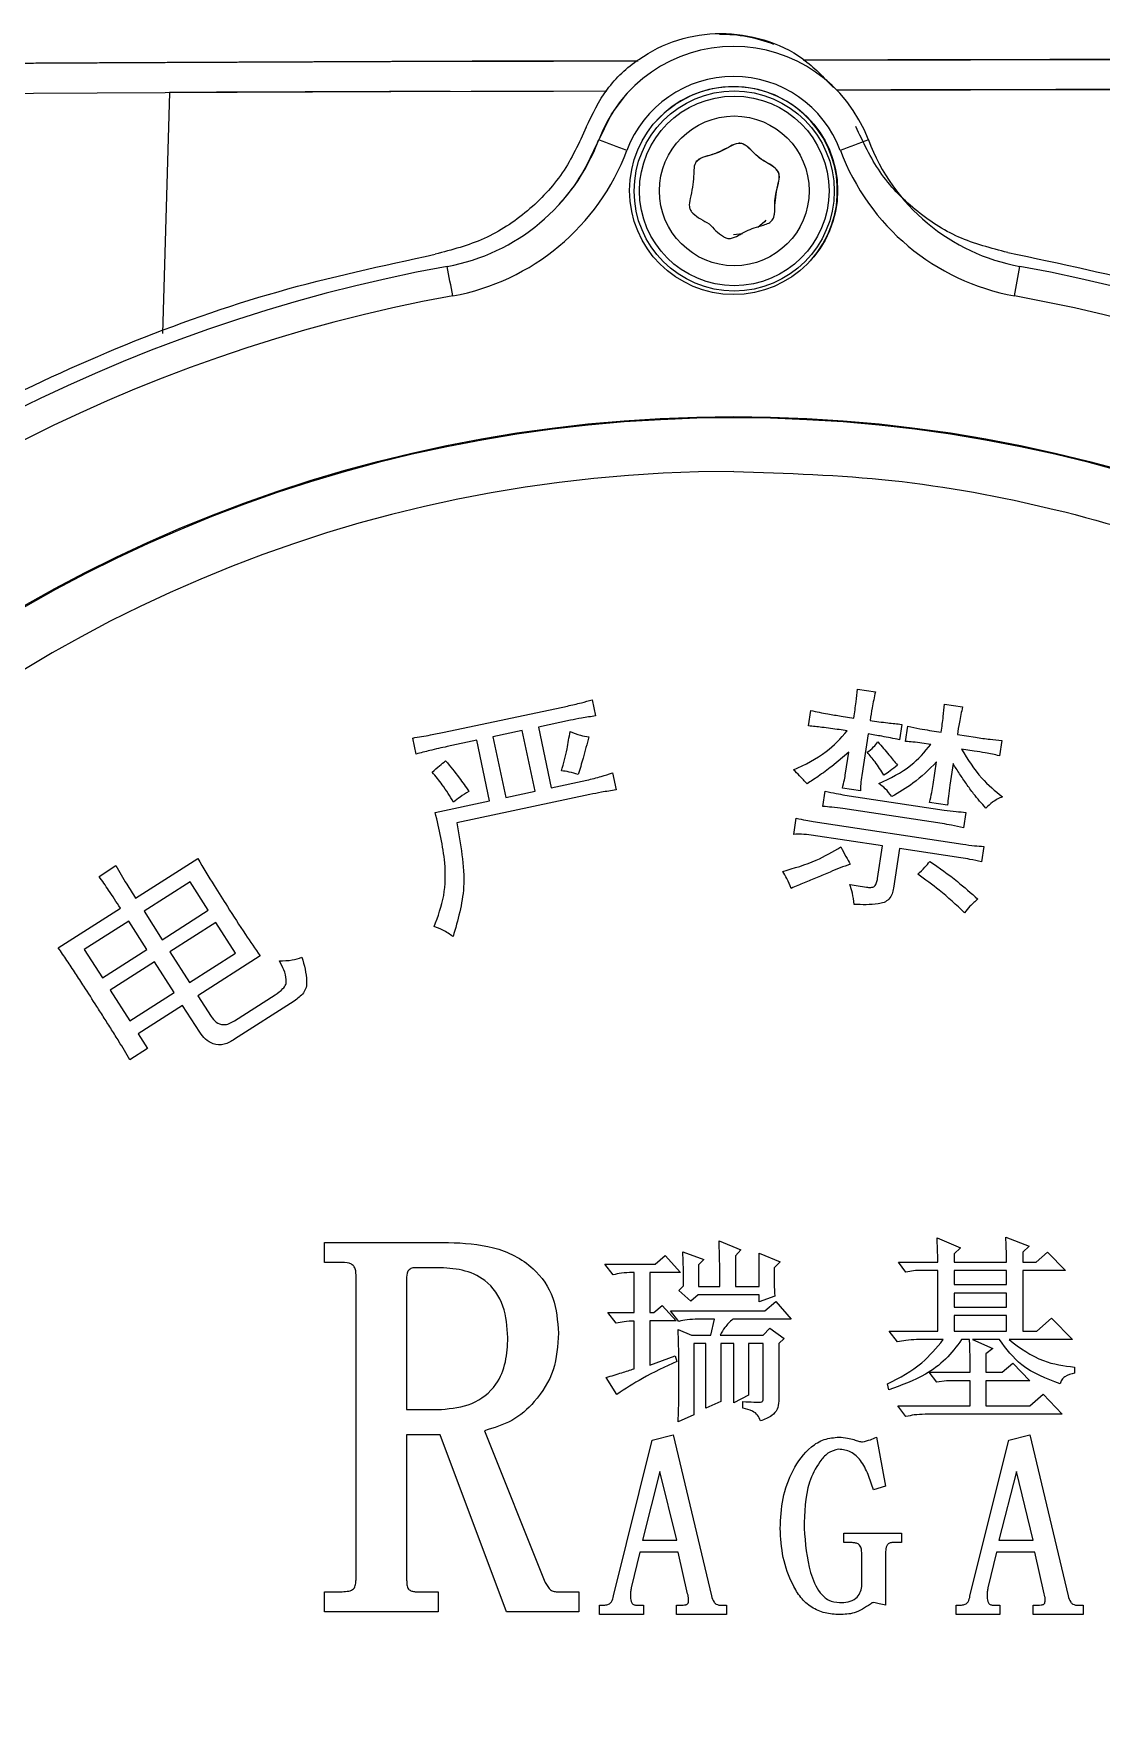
# Model space of a CAD drawing. Header units: millimetres. Extents: x 2451 to 4400, y 944 to 2322.
# Drawn here: x 3796.1 to 3849.5, y 2041.4 to 2125 of the extents above; entities that cross this region are included whole.
import ezdxf

# ---------------------------------------------------------------- set-up
doc = ezdxf.new("R2010")
doc.units = ezdxf.units.MM

msp = doc.modelspace()

# ---------------------------------------------------------------- linework, layer by layer
at = {"color": 7, "linetype": 'Continuous', "lineweight": 25}
for p, q in [((3802.933, 2122.064), (3802.592, 2110.022)), ((3825.807, 2122.008), (3825.784, 2121.983)), ((3824.329, 2119.557), (3824.338, 2119.566)), ((3824.38, 2119.68), (3824.394, 2119.696)), ((3831.578, 2115.005), (3831.129, 2114.958)), ((3837.324, 2092.254), (3838.225, 2092.118)), ((3816.67, 2090.095), (3822.83, 2091.406)), ((3824.071, 2091.714), (3824.241, 2090.911)), ((3834.878, 2090.412), (3834.994, 2091.178)), ((3841.681, 2091.503), (3842.582, 2091.367)), ((3822.983, 2090.692), (3821.376, 2090.35)), ((3821.376, 2090.35), (3822.021, 2087.315)), ((3836.519, 2090.9), (3837.15, 2090.806)), ((3839.543, 2090.489), (3839.427, 2089.723)), ((3839.737, 2089.63), (3839.853, 2090.397)), ((3815.269, 2089.004), (3815.099, 2089.807)), ((3818.296, 2089.695), (3816.824, 2089.381)), ((3818.941, 2086.66), (3818.296, 2089.695)), ((3820.573, 2090.178), (3819.099, 2089.865)), ((3819.099, 2089.865), (3819.744, 2086.83)), ((3821.218, 2087.143), (3820.573, 2090.178)), ((3836.822, 2090.164), (3836.416, 2090.225)), ((3837.857, 2090.008), (3837.544, 2087.934)), ((3841.005, 2089.485), (3840.554, 2089.553)), ((3840.928, 2090.188), (3841.512, 2090.098)), ((3842.324, 2089.976), (3843.225, 2089.841)), ((3844.539, 2089.688), (3844.423, 2088.921)), ((3836.891, 2089.095), (3836.047, 2088.391)), ((3836.734, 2088.057), (3836.891, 2089.095)), ((3841.116, 2087.486), (3841.288, 2088.613)), ((3843.168, 2089.157), (3842.536, 2089.253)), ((3825.08, 2088.058), (3825.26, 2087.209)), ((3842.107, 2088.534), (3841.942, 2087.453)), ((3823.958, 2086.98), (3817.307, 2085.567)), ((3819.744, 2086.83), (3821.218, 2087.143)), ((3822.021, 2087.315), (3823.806, 2087.694)), ((3835.604, 2086.385), (3835.72, 2087.151)), ((3837.475, 2087.163), (3836.574, 2087.299)), ((3836.705, 2086.956), (3841.66, 2086.206)), ((3816.219, 2086.082), (3818.941, 2086.66)), ((3841.558, 2085.531), (3836.603, 2086.28)), ((3841.837, 2086.456), (3840.936, 2086.592)), ((3842.748, 2086.088), (3842.632, 2085.322)), ((3834.151, 2084.992), (3834.273, 2085.804)), ((3835.122, 2085.629), (3842.602, 2084.497)), ((3838.58, 2084.414), (3835.02, 2084.953)), ((3838.334, 2082.792), (3838.58, 2084.414)), ((3801.245, 2081.797), (3804.349, 2083.781)), ((3839.436, 2084.286), (3839.136, 2082.304)), ((3842.499, 2083.821), (3839.436, 2084.286)), ((3843.644, 2084.386), (3843.528, 2083.619)), ((3799.414, 2082.891), (3800.256, 2083.429)), ((3803.962, 2082.615), (3801.663, 2081.145)), ((3804.868, 2081.197), (3803.962, 2082.615)), ((3797.376, 2079.323), (3800.479, 2081.307)), ((3801.663, 2081.145), (3802.569, 2079.727)), ((3802.569, 2079.727), (3804.868, 2081.197)), ((3800.896, 2080.655), (3798.675, 2079.233)), ((3801.802, 2079.237), (3800.896, 2080.655)), ((3805.26, 2080.584), (3802.961, 2079.114)), ((3806.24, 2079.051), (3805.26, 2080.584)), ((3798.675, 2079.233), (3799.581, 2077.815)), ((3799.581, 2077.815), (3801.802, 2079.237)), ((3802.195, 2078.624), (3799.973, 2077.202)), ((3803.175, 2077.091), (3802.195, 2078.624)), ((3802.961, 2079.114), (3803.941, 2077.581)), ((3803.941, 2077.581), (3806.24, 2079.051)), ((3807.463, 2078.913), (3804.359, 2076.929)), ((3799.973, 2077.202), (3800.954, 2075.67)), ((3800.954, 2075.67), (3803.175, 2077.091)), ((3804.359, 2076.929), (3805.019, 2075.895)), ((3806.19, 2075.673), (3808.219, 2076.97)), ((3803.593, 2076.439), (3801.371, 2075.018)), ((3804.45, 2075.099), (3803.593, 2076.439)), ((3809.173, 2076.662), (3806.183, 2074.75)), ((3801.371, 2075.018), (3801.836, 2074.29)), ((3801.836, 2074.29), (3800.955, 2073.728)), ((3810.688, 2064.601), (3816.883, 2064.601)), ((3810.688, 2063.589), (3810.688, 2064.601)), ((3830.409, 2064.681), (3831.5, 2064.225)), ((3841.308, 2064.828), (3842.476, 2064.331)), ((3844.744, 2064.867), (3845.91, 2064.411)), ((3845.91, 2064.411), (3845.602, 2064.111)), ((3811.57, 2063.589), (3810.688, 2063.589)), ((3824.698, 2063.514), (3827.222, 2063.514)), ((3825.114, 2062.981), (3824.698, 2063.514)), ((3827.222, 2063.514), (3827.721, 2063.939)), ((3827.721, 2063.939), (3828.49, 2063.096)), ((3828.596, 2064.132), (3829.648, 2063.751)), ((3829.648, 2063.751), (3829.377, 2063.483)), ((3831.5, 2064.225), (3831.229, 2063.928)), ((3831.229, 2063.928), (3831.229, 2062.396)), ((3832.416, 2062.396), (3832.416, 2064.054)), ((3832.416, 2064.054), (3833.468, 2063.633)), ((3833.468, 2063.633), (3833.159, 2063.329)), ((3839.75, 2063.112), (3839.379, 2063.607)), ((3839.379, 2063.607), (3841.348, 2063.607)), ((3842.476, 2064.331), (3842.168, 2064.035)), ((3842.168, 2064.035), (3842.168, 2063.607)), ((3842.168, 2063.607), (3844.782, 2063.607)), ((3845.602, 2064.111), (3845.602, 2063.607)), ((3845.602, 2063.607), (3846.264, 2063.607)), ((3846.264, 2063.607), (3846.837, 2064.11)), ((3846.837, 2064.11), (3847.725, 2063.189)), ((3812.262, 2047.745), (3812.262, 2062.988)), ((3814.792, 2062.759), (3814.792, 2056.252)), ((3816.325, 2063.336), (3815.203, 2063.336)), ((3826.164, 2063.096), (3826.065, 2063.096)), ((3826.164, 2061.091), (3826.164, 2063.096)), ((3828.49, 2063.096), (3826.946, 2063.096)), ((3826.946, 2063.096), (3826.946, 2061.091)), ((3829.377, 2063.483), (3829.377, 2062.396)), ((3840.229, 2063.189), (3839.75, 2063.112)), ((3841.348, 2063.189), (3840.229, 2063.189)), ((3841.348, 2060.159), (3841.348, 2063.189)), ((3842.168, 2063.189), (3842.168, 2062.489)), ((3844.782, 2063.189), (3842.168, 2063.189)), ((3844.782, 2062.489), (3844.782, 2063.189)), ((3847.725, 2063.189), (3845.602, 2063.189)), ((3845.602, 2063.189), (3845.602, 2060.159)), ((3828.403, 2062.19), (3828.634, 2062.423)), ((3828.995, 2061.669), (3828.403, 2062.19)), ((3829.373, 2061.978), (3828.995, 2061.669)), ((3832.416, 2061.978), (3829.373, 2061.978)), ((3829.377, 2062.396), (3830.449, 2062.396)), ((3831.229, 2062.396), (3832.416, 2062.396)), ((3832.416, 2061.63), (3832.416, 2061.978)), ((3833.198, 2061.919), (3832.416, 2061.63)), ((3842.168, 2062.489), (3844.782, 2062.489)), ((3842.168, 2062.071), (3842.168, 2061.37)), ((3844.782, 2062.071), (3842.168, 2062.071)), ((3844.782, 2061.37), (3844.782, 2062.071)), ((3825.269, 2060.558), (3824.852, 2061.091)), ((3824.852, 2061.091), (3826.164, 2061.091)), ((3826.946, 2061.091), (3827.144, 2061.091)), ((3827.144, 2061.091), (3827.567, 2061.439)), ((3827.567, 2061.439), (3828.258, 2060.673)), ((3828.394, 2060.651), (3827.979, 2061.184)), ((3827.979, 2061.184), (3832.702, 2061.184)), ((3832.702, 2061.184), (3833.244, 2061.647)), ((3833.244, 2061.647), (3834.008, 2060.766)), ((3842.168, 2061.37), (3844.782, 2061.37)), ((3826.164, 2058.286), (3826.164, 2060.672)), ((3828.258, 2060.673), (3826.946, 2060.673)), ((3826.946, 2060.673), (3826.946, 2058.466)), ((3828.403, 2059.053), (3828.365, 2060.242)), ((3828.365, 2060.242), (3829.025, 2059.972)), ((3830.178, 2060.766), (3829.345, 2060.766)), ((3830.002, 2059.972), (3830.178, 2060.766)), ((3834.008, 2060.766), (3831.093, 2060.766)), ((3832.619, 2059.972), (3832.941, 2060.319)), ((3832.941, 2060.319), (3833.661, 2059.802)), ((3842.168, 2060.952), (3842.168, 2060.159)), ((3844.782, 2060.952), (3842.168, 2060.952)), ((3844.782, 2060.159), (3844.782, 2060.952)), ((3846.302, 2060.159), (3847.03, 2060.814)), ((3847.03, 2060.814), (3848.072, 2059.741)), ((3829.025, 2059.972), (3830.002, 2059.972)), ((3829.754, 2059.554), (3829.145, 2059.554)), ((3829.145, 2059.554), (3829.145, 2055.978)), ((3829.754, 2056.312), (3829.754, 2059.554)), ((3830.458, 2059.972), (3832.619, 2059.972)), ((3831.143, 2059.554), (3830.497, 2059.554)), ((3830.497, 2059.554), (3830.497, 2056.647)), ((3831.143, 2056.582), (3831.143, 2059.554)), ((3832.61, 2059.554), (3831.886, 2059.554)), ((3831.886, 2059.554), (3831.886, 2056.962)), ((3832.61, 2056.749), (3832.61, 2059.554)), ((3833.661, 2059.802), (3833.391, 2059.553)), ((3833.391, 2059.553), (3833.391, 2056.662)), ((3839.332, 2059.624), (3838.916, 2060.159)), ((3838.916, 2060.159), (3841.348, 2060.159)), ((3841.617, 2059.741), (3840.283, 2059.741)), ((3842.168, 2060.159), (3844.782, 2060.159)), ((3842.932, 2059.741), (3842.535, 2059.741)), ((3844.431, 2059.741), (3843.079, 2059.741)), ((3843.079, 2059.741), (3844.097, 2059.297)), ((3848.072, 2059.741), (3844.907, 2059.741)), ((3845.602, 2060.159), (3846.302, 2060.159)), ((3826.946, 2058.466), (3828.221, 2058.93)), ((3828.221, 2058.93), (3828.296, 2058.653)), ((3828.403, 2056.633), (3828.403, 2059.053)), ((3844.097, 2059.297), (3843.749, 2059.034)), ((3843.749, 2059.034), (3843.749, 2058.108)), ((3844.566, 2058.108), (3845.101, 2058.571)), ((3845.101, 2058.571), (3845.95, 2057.69)), ((3825.301, 2057.007), (3824.775, 2057.852)), ((3841.294, 2057.613), (3840.922, 2058.108)), ((3840.922, 2058.108), (3842.969, 2058.108)), ((3841.773, 2057.69), (3841.294, 2057.613)), ((3842.969, 2057.69), (3841.773, 2057.69)), ((3842.969, 2056.43), (3842.969, 2057.69)), ((3843.749, 2058.108), (3844.566, 2058.108)), ((3845.95, 2057.69), (3843.749, 2057.69)), ((3843.749, 2057.69), (3843.749, 2056.43)), ((3848.188, 2058.366), (3848.188, 2058.073)), ((3831.886, 2056.962), (3831.143, 2056.582)), ((3838.905, 2057.231), (3838.838, 2057.529)), ((3845.955, 2056.43), (3846.605, 2057.01)), ((3846.605, 2057.01), (3847.571, 2056.012)), ((3814.792, 2056.252), (3816.531, 2056.252)), ((3828.365, 2055.64), (3828.403, 2056.633)), ((3830.497, 2056.647), (3829.754, 2056.312)), ((3831.607, 2056.32), (3831.607, 2056.647)), ((3839.756, 2055.897), (3839.341, 2056.43)), ((3839.341, 2056.43), (3842.969, 2056.43)), ((3847.571, 2056.012), (3840.707, 2056.012)), ((3843.749, 2056.43), (3845.955, 2056.43)), ((3818.689, 2055.189), (3821.67, 2047.722)), ((3829.145, 2055.978), (3828.365, 2055.64)), ((3816.468, 2054.987), (3814.792, 2054.987)), ((3814.792, 2054.987), (3814.792, 2047.726)), ((3819.776, 2046.133), (3816.468, 2054.987)), ((3825.126, 2046.932), (3827.074, 2054.719)), ((3827.074, 2054.719), (3828.113, 2054.987)), ((3828.113, 2054.987), (3830.028, 2046.945)), ((3838.28, 2054.867), (3838.739, 2052.424)), ((3842.955, 2046.932), (3844.903, 2054.719)), ((3844.903, 2054.719), (3845.942, 2054.987)), ((3845.942, 2054.987), (3847.857, 2046.945)), ((3827.454, 2053.152), (3826.576, 2049.714)), ((3828.293, 2049.714), (3827.454, 2053.152)), ((3845.283, 2053.152), (3844.404, 2049.714)), ((3846.121, 2049.714), (3845.283, 2053.152)), ((3838.739, 2052.424), (3838.125, 2052.231)), ((3826.576, 2049.714), (3828.293, 2049.714)), ((3836.647, 2049.595), (3836.647, 2050.074)), ((3836.647, 2050.074), (3839.533, 2050.074)), ((3837.065, 2049.595), (3836.647, 2049.595)), ((3839.533, 2049.595), (3839.044, 2049.595)), ((3839.533, 2050.074), (3839.533, 2049.595)), ((3844.404, 2049.714), (3846.121, 2049.714)), ((3826.446, 2049.115), (3826.023, 2047.338)), ((3828.366, 2049.115), (3826.446, 2049.115)), ((3828.839, 2047.035), (3828.366, 2049.115)), ((3837.54, 2047.406), (3837.54, 2049.108)), ((3838.739, 2049.153), (3838.739, 2046.479)), ((3844.275, 2049.115), (3843.852, 2047.338)), ((3846.194, 2049.115), (3844.275, 2049.115)), ((3846.668, 2047.035), (3846.194, 2049.115)), ((3810.688, 2046.133), (3810.688, 2047.145)), ((3810.688, 2047.145), (3811.57, 2047.145)), ((3815.226, 2047.145), (3816.361, 2047.145)), ((3816.361, 2047.145), (3816.361, 2046.133)), ((3822.259, 2047.145), (3823.393, 2047.145)), ((3823.393, 2047.145), (3823.393, 2046.133)), ((3816.361, 2046.133), (3810.688, 2046.133)), ((3823.393, 2046.133), (3819.776, 2046.133)), ((3824.432, 2046), (3824.432, 2046.479)), ((3824.432, 2046.479), (3824.699, 2046.479)), ((3826.626, 2046), (3824.432, 2046)), ((3826.239, 2046.479), (3826.626, 2046.479)), ((3826.626, 2046.479), (3826.626, 2046)), ((3828.291, 2046), (3828.291, 2046.479)), ((3828.291, 2046.479), (3828.609, 2046.479)), ((3830.783, 2046), (3828.291, 2046)), ((3830.395, 2046.479), (3830.783, 2046.479)), ((3830.783, 2046.479), (3830.783, 2046)), ((3842.261, 2046), (3842.261, 2046.479)), ((3842.261, 2046.479), (3842.528, 2046.479)), ((3844.455, 2046), (3842.261, 2046)), ((3844.067, 2046.479), (3844.455, 2046.479)), ((3844.455, 2046.479), (3844.455, 2046)), ((3846.12, 2046), (3846.12, 2046.479)), ((3846.12, 2046.479), (3846.438, 2046.479)), ((3848.612, 2046), (3846.12, 2046)), ((3848.224, 2046.479), (3848.612, 2046.479)), ((3848.612, 2046.479), (3848.612, 2046))]:
    msp.add_line(p, q, dxfattribs=at)
at = {"color": 7, "linetype": 'Continuous', "lineweight": 25, "flags": 128}
for points in [[(3834.626, 2123.679), (3834.7, 2123.679), (3838.871, 2123.691), (3842.983, 2123.702), (3847.008, 2123.713), (3850.917, 2123.722), (3854.683, 2123.73), (3858.279, 2123.738), (3861.681, 2123.744), (3864.863, 2123.749), (3867.805, 2123.752), (3870.485, 2123.754), (3872.884, 2123.756), (3874.987, 2123.755), (3876.777, 2123.754), (3878.242, 2123.751), (3879.373, 2123.747), (3880.161, 2123.742), (3880.6, 2123.735), (3880.699, 2123.73)], [(3880.52, 2123.729), (3880.421, 2123.735), (3879.983, 2123.741), (3879.198, 2123.746), (3878.071, 2123.75), (3876.611, 2123.753), (3874.827, 2123.755), (3872.733, 2123.755), (3870.342, 2123.754), (3867.672, 2123.751), (3864.741, 2123.748), (3861.569, 2123.743), (3858.18, 2123.737), (3854.597, 2123.73), (3850.844, 2123.721), (3846.949, 2123.712), (3842.939, 2123.702), (3838.841, 2123.691), (3834.685, 2123.678), (3834.627, 2123.678)], [(3780.3, 2123.414), (3780.399, 2123.42), (3780.838, 2123.429), (3781.626, 2123.439), (3782.757, 2123.45), (3784.222, 2123.462), (3786.012, 2123.475), (3788.114, 2123.489), (3790.514, 2123.503), (3793.194, 2123.517), (3796.135, 2123.532), (3799.318, 2123.547), (3802.719, 2123.563), (3806.315, 2123.578), (3810.081, 2123.593), (3813.99, 2123.609), (3818.015, 2123.624), (3822.128, 2123.638), (3826.299, 2123.652), (3826.373, 2123.653)], [(3826.373, 2123.652), (3826.314, 2123.652), (3822.158, 2123.638), (3818.06, 2123.623), (3814.049, 2123.609), (3810.154, 2123.593), (3806.402, 2123.578), (3802.819, 2123.563), (3799.429, 2123.547), (3796.258, 2123.532), (3793.327, 2123.517), (3790.657, 2123.503), (3788.266, 2123.489), (3786.171, 2123.476), (3784.388, 2123.463), (3782.927, 2123.451), (3781.801, 2123.44), (3781.016, 2123.43), (3780.578, 2123.42), (3780.479, 2123.414)], [(3780.389, 2121.908), (3780.315, 2121.912), (3780.403, 2121.92), (3780.843, 2121.929), (3781.631, 2121.939), (3782.761, 2121.95), (3784.227, 2121.962), (3786.017, 2121.975), (3788.119, 2121.989), (3790.518, 2122.003), (3793.198, 2122.017), (3796.14, 2122.032), (3799.323, 2122.047), (3802.724, 2122.063), (3806.32, 2122.078), (3810.086, 2122.093), (3813.995, 2122.109), (3818.02, 2122.124), (3822.132, 2122.138), (3824.805, 2122.147)], [(3880.745, 2122.23), (3880.7, 2122.234), (3880.338, 2122.24), (3879.617, 2122.246), (3878.543, 2122.25), (3877.122, 2122.254), (3875.365, 2122.255), (3873.286, 2122.256), (3870.898, 2122.255), (3868.218, 2122.253), (3865.268, 2122.249), (3862.066, 2122.244), (3858.638, 2122.238), (3855.006, 2122.231), (3851.198, 2122.223), (3847.241, 2122.213), (3843.164, 2122.203), (3838.995, 2122.191), (3836.297, 2122.184)], [(3836.297, 2122.184), (3838.876, 2122.191), (3842.988, 2122.202), (3847.013, 2122.213), (3850.922, 2122.222), (3854.688, 2122.23), (3858.284, 2122.238), (3861.686, 2122.244), (3864.868, 2122.249), (3867.81, 2122.252), (3870.49, 2122.254), (3872.889, 2122.256), (3874.991, 2122.255), (3876.781, 2122.254), (3878.247, 2122.251), (3879.378, 2122.247), (3879.776, 2122.245)], [(3824.329, 2119.557), (3825.027, 2120.989), (3825.784, 2121.983)], [(3823.52, 2117.931), (3823.808, 2118.429), (3824.329, 2119.557)], [(3832.756, 2115.678), (3832.684, 2115.603), (3832.348, 2115.327)]]:
    msp.add_lwpolyline(points, dxfattribs=at)
at = {"color": 7, "linetype": 'Continuous', "lineweight": 25}
for centre, radius in [((3831.137, 2117.168), 5.2), ((3831.166, 2117.142), 5), ((3831.171, 2117.147), 4.739), ((3831.172, 2117.149), 3.742), ((3831.137, 2034.668), 71.202)]:
    msp.add_circle(centre, radius, dxfattribs=at)
for centre, radius, start, end in [((3830.518, 2117.765), 7.2, 68.50928, 90.72361), ((3831.135, 2117.165), 7.2, 20.58662, 159.41319), ((3831.137, 2117.168), 5.7, 20.58662, 159.4132), ((3831.129, 2117.158), 5.2, 317.72621, 137.72594), ((3815.033, 2123.213), 10, 280.30601, 339.41336), ((3815.018, 2123.197), 10, 317.72608, 339.41336), ((3769.535, 1970.44), 159.019, 69.27821, 69.81918), ((3949.383, 1819.634), 320.112, 110.38598, 110.65385), ((3847.236, 2123.213), 10, 200.58678, 259.69378), ((3815.036, 2123.215), 11.5, 280.30601, 339.41336), ((3847.239, 2123.216), 11.5, 200.58678, 259.69378), ((3831.134, 2034.665), 80, 100.30599, 169.69399), ((3635.65, 2079.289), 184.351, 10.18952, 10.65499), ((3573.79, 2161.633), 275.911, 349.61597, 349.92679), ((3831.134, 2034.665), 80, 10.30621, 79.69381), ((3831.137, 2034.668), 78.5, 100.30599, 169.69399), ((3831.137, 2034.667), 78.5, 10.30621, 79.69381), ((3831.139, 2034.67), 71.137, 270.00008, 179.99995), ((3831.144, 2034.675), 68.457, 90.00009, 359.99993)]:
    msp.add_arc(centre, radius, start, end, dxfattribs=at)
for points, knots in [([(3823.77, 2120.325), (3824.084, 2120.984), (3824.71, 2122.302), (3826.344, 2123.809), (3828.313, 2124.786), (3830.498, 2125.127), (3832.67, 2124.794), (3834.663, 2123.869), (3835.645, 2122.824), (3836.127, 2122.311)], [0, 0, 0, 0, 0.1435764, 0.2871529, 0.4307293, 0.5743058, 0.7178822, 0.8614587, 1, 1, 1, 1]), ([(3816.969, 2122.12), (3816.684, 2122.119), (3814.023, 2122.109), (3809.214, 2122.09), (3805.027, 2122.073), (3802.933, 2122.064)], [0, 0, 0, 0, 0.056546, 0.528273, 1, 1, 1, 1]), ([(3829.908, 2115.504), (3829.624, 2115.658), (3829.284, 2115.843), (3828.974, 2116.17), (3828.893, 2116.429), (3829.022, 2117.006), (3829.155, 2117.646), (3829.138, 2118.267), (3829.226, 2118.602), (3829.461, 2118.773), (3829.771, 2118.884), (3830.311, 2119.006), (3830.828, 2119.305), (3831.282, 2119.537), (3831.553, 2119.525), (3831.952, 2119.313), (3832.378, 2118.717), (3833.063, 2118.459), (3833.37, 2118.128), (3833.452, 2117.869), (3833.322, 2117.292), (3833.19, 2116.653), (3833.207, 2116.031), (3833.118, 2115.697), (3832.884, 2115.525), (3832.573, 2115.414), (3832.033, 2115.292), (3831.516, 2114.993), (3831.062, 2114.762), (3830.791, 2114.773), (3830.395, 2114.988), (3830.129, 2115.269), (3829.908, 2115.504)], [0, 0, 0, 0, 0.066265, 0.079332, 0.091749, 0.120574, 0.19854, 0.226761, 0.249845, 0.26589, 0.284505, 0.318085, 0.379426, 0.408251, 0.420668, 0.433735, 0.5, 0.566265, 0.579332, 0.591749, 0.620574, 0.69854, 0.726761, 0.749845, 0.76589, 0.784505, 0.818085, 0.879426, 0.908251, 0.920668, 0.933735, 1, 1, 1, 1]), ([(3833.04, 2115.666), (3833.05, 2115.672), (3833.125, 2115.72), (3833.171, 2115.916), (3833.21, 2116.234), (3833.182, 2116.793), (3833.341, 2117.367), (3833.448, 2117.866), (3833.367, 2118.124), (3833.06, 2118.455), (3832.374, 2118.713), (3831.949, 2119.31), (3831.55, 2119.521), (3831.279, 2119.533), (3830.753, 2119.261), (3830.181, 2118.957), (3829.564, 2118.837), (3829.377, 2118.688), (3829.297, 2118.625)], [0, 0, 0, 0, 0.0046773, 0.0367678, 0.0739982, 0.1411576, 0.2638405, 0.321489, 0.3463242, 0.3724579, 0.5049876, 0.6375173, 0.663651, 0.6884863, 0.7461347, 0.9020674, 0.95851, 1, 1, 1, 1]), ([(3844.843, 2114.069), (3847.478, 2113.518), (3852.749, 2112.418), (3860.394, 2109.767), (3867.747, 2106.416), (3874.721, 2102.327), (3881.251, 2097.56), (3887.261, 2092.156), (3892.715, 2086.183), (3897.469, 2079.659), (3900.576, 2074.75), (3901.864, 2071.938), (3902.032, 2071.571)], [0, 0, 0, 0, 0.109293, 0.218586, 0.327879, 0.437172, 0.546465, 0.655758, 0.765051, 0.874344, 0.983637, 1, 1, 1, 1]), ([(3831.144, 2103.132), (3833.785, 2103.044), (3839.176, 2102.863), (3847.304, 2101.362), (3855.468, 2098.864), (3863.462, 2095.24), (3871.066, 2090.529), (3878.062, 2084.8), (3884.084, 2078.366), (3889.068, 2071.468), (3893.016, 2064.339), (3896.041, 2056.944), (3898.124, 2049.452), (3899.376, 2042.018), (3899.527, 2037.091), (3899.601, 2034.675)], [0, 0, 0, 0, 0.073675, 0.150434, 0.229885, 0.311524, 0.394751, 0.478886, 0.563205, 0.640041, 0.715869, 0.790184, 0.862545, 0.932581, 1, 1, 1, 1]), ([(3837.15, 2090.806), (3837.19, 2091.075), (3837.26, 2091.557), (3837.304, 2092.041), (3837.324, 2092.254)], [0, 0, 0, 0, 0.560014, 1, 1, 1, 1]), ([(3838.225, 2092.118), (3838.169, 2091.851), (3838.068, 2091.375), (3837.993, 2090.894), (3837.96, 2090.683)], [0, 0, 0, 0, 0.559978, 1, 1, 1, 1]), ([(3822.83, 2091.406), (3823.063, 2091.458), (3823.479, 2091.551), (3823.89, 2091.664), (3824.071, 2091.714)], [0, 0, 0, 0, 0.5599983, 1, 1, 1, 1]), ([(3834.994, 2091.178), (3835.278, 2091.121), (3835.784, 2091.018), (3836.294, 2090.936), (3836.519, 2090.9)], [0, 0, 0, 0, 0.559995, 1, 1, 1, 1]), ([(3841.512, 2090.098), (3841.552, 2090.36), (3841.623, 2090.826), (3841.663, 2091.296), (3841.681, 2091.503)], [0, 0, 0, 0, 0.56003, 1, 1, 1, 1]), ([(3842.582, 2091.367), (3842.526, 2091.108), (3842.427, 2090.647), (3842.356, 2090.181), (3842.324, 2089.976)], [0, 0, 0, 0, 0.559986, 1, 1, 1, 1]), ([(3824.241, 2090.911), (3824.005, 2090.877), (3823.583, 2090.817), (3823.166, 2090.73), (3822.983, 2090.692)], [0, 0, 0, 0, 0.559976, 1, 1, 1, 1]), ([(3836.416, 2090.225), (3836.129, 2090.265), (3835.618, 2090.338), (3835.104, 2090.389), (3834.878, 2090.412)], [0, 0, 0, 0, 0.5599998, 1, 1, 1, 1]), ([(3837.96, 2090.683), (3838.255, 2090.641), (3838.781, 2090.565), (3839.311, 2090.513), (3839.543, 2090.489)], [0, 0, 0, 0, 0.55999, 1, 1, 1, 1]), ([(3839.853, 2090.397), (3840.053, 2090.351), (3840.409, 2090.27), (3840.769, 2090.213), (3840.928, 2090.188)], [0, 0, 0, 0, 0.55998, 1, 1, 1, 1]), ([(3815.099, 2089.807), (3815.394, 2089.855), (3815.919, 2089.941), (3816.441, 2090.048), (3816.67, 2090.095)], [0, 0, 0, 0, 0.559989, 1, 1, 1, 1]), ([(3822.537, 2088.17), (3822.635, 2088.532), (3822.81, 2089.177), (3822.915, 2089.837), (3822.961, 2090.127)], [0, 0, 0, 0, 0.560024, 1, 1, 1, 1]), ([(3822.961, 2090.127), (3823.132, 2090.06), (3823.438, 2089.938), (3823.762, 2089.885), (3823.904, 2089.861)], [0, 0, 0, 0, 0.560084, 1, 1, 1, 1]), ([(3823.904, 2089.861), (3823.806, 2089.509), (3823.632, 2088.879), (3823.453, 2088.251), (3823.374, 2087.975)], [0, 0, 0, 0, 0.559985, 1, 1, 1, 1]), ([(3834.132, 2088.221), (3834.707, 2088.485), (3835.735, 2088.957), (3836.489, 2089.795), (3836.822, 2090.164)], [0, 0, 0, 0, 0.559521, 1, 1, 1, 1]), ([(3837.812, 2089.093), (3837.924, 2089.178), (3838.124, 2089.33), (3838.282, 2089.524), (3838.351, 2089.61)], [0, 0, 0, 0, 0.5601689, 1, 1, 1, 1]), ([(3839.427, 2089.723), (3839.135, 2089.782), (3838.614, 2089.888), (3838.089, 2089.971), (3837.857, 2090.008)], [0, 0, 0, 0, 0.559986, 1, 1, 1, 1]), ([(3838.351, 2089.61), (3838.537, 2089.396), (3838.868, 2089.013), (3839.187, 2088.621), (3839.328, 2088.448)], [0, 0, 0, 0, 0.559994, 1, 1, 1, 1]), ([(3838.405, 2087.528), (3838.968, 2087.795), (3839.973, 2088.27), (3840.69, 2089.114), (3841.005, 2089.485)], [0, 0, 0, 0, 0.560057, 1, 1, 1, 1]), ([(3840.554, 2089.553), (3840.402, 2089.573), (3840.131, 2089.609), (3839.857, 2089.624), (3839.737, 2089.63)], [0, 0, 0, 0, 0.5599717, 1, 1, 1, 1]), ([(3843.225, 2089.841), (3843.47, 2089.806), (3843.906, 2089.745), (3844.346, 2089.705), (3844.539, 2089.688)], [0, 0, 0, 0, 0.5599822, 1, 1, 1, 1]), ([(3816.824, 2089.381), (3816.532, 2089.316), (3816.012, 2089.2), (3815.496, 2089.064), (3815.269, 2089.004)], [0, 0, 0, 0, 0.559993, 1, 1, 1, 1]), ([(3816.069, 2088.101), (3816.193, 2088.209), (3816.413, 2088.401), (3816.641, 2088.584), (3816.741, 2088.664)], [0, 0, 0, 0, 0.559968, 1, 1, 1, 1]), ([(3816.741, 2088.664), (3816.969, 2088.387), (3817.377, 2087.893), (3817.744, 2087.369), (3817.905, 2087.138)], [0, 0, 0, 0, 0.560049, 1, 1, 1, 1]), ([(3838.652, 2087.951), (3838.51, 2088.175), (3838.256, 2088.575), (3837.948, 2088.935), (3837.812, 2089.093)], [0, 0, 0, 0, 0.559999, 1, 1, 1, 1]), ([(3841.288, 2088.613), (3840.909, 2088.237), (3840.231, 2087.566), (3839.406, 2087.088), (3839.043, 2086.878)], [0, 0, 0, 0, 0.5596476, 1, 1, 1, 1]), ([(3842.536, 2089.253), (3842.845, 2088.746), (3843.396, 2087.84), (3844.213, 2087.167), (3844.572, 2086.872)], [0, 0, 0, 0, 0.560075, 1, 1, 1, 1]), ([(3844.423, 2088.921), (3844.189, 2088.971), (3843.773, 2089.061), (3843.353, 2089.128), (3843.168, 2089.157)], [0, 0, 0, 0, 0.559981, 1, 1, 1, 1]), ([(3817.134, 2086.601), (3816.956, 2086.896), (3816.639, 2087.423), (3816.243, 2087.894), (3816.069, 2088.101)], [0, 0, 0, 0, 0.559895, 1, 1, 1, 1]), ([(3823.374, 2087.975), (3823.22, 2088.024), (3822.946, 2088.11), (3822.662, 2088.152), (3822.537, 2088.17)], [0, 0, 0, 0, 0.559787, 1, 1, 1, 1]), ([(3823.806, 2087.694), (3824.045, 2087.758), (3824.471, 2087.873), (3824.894, 2088.001), (3825.08, 2088.058)], [0, 0, 0, 0, 0.560014, 1, 1, 1, 1]), ([(3834.809, 2087.52), (3834.687, 2087.655), (3834.469, 2087.896), (3834.235, 2088.121), (3834.132, 2088.221)], [0, 0, 0, 0, 0.559982, 1, 1, 1, 1]), ([(3836.047, 2088.391), (3835.822, 2088.219), (3835.421, 2087.913), (3834.996, 2087.64), (3834.809, 2087.52)], [0, 0, 0, 0, 0.559929, 1, 1, 1, 1]), ([(3836.574, 2087.299), (3836.612, 2087.439), (3836.679, 2087.689), (3836.717, 2087.945), (3836.734, 2088.057)], [0, 0, 0, 0, 0.559809, 1, 1, 1, 1]), ([(3837.544, 2087.934), (3837.526, 2087.791), (3837.493, 2087.535), (3837.481, 2087.276), (3837.475, 2087.163)], [0, 0, 0, 0, 0.559946, 1, 1, 1, 1]), ([(3839.328, 2088.448), (3839.206, 2088.349), (3838.99, 2088.172), (3838.755, 2088.019), (3838.652, 2087.951)], [0, 0, 0, 0, 0.5599148, 1, 1, 1, 1]), ([(3843.751, 2086.306), (3843.54, 2086.54), (3843.194, 2086.925), (3842.773, 2087.511), (3842.433, 2088.018), (3842.215, 2088.362), (3842.107, 2088.534)], [0, 0, 0, 0, 0.3399585, 0.5599599, 0.7799887, 1, 1, 1, 1]), ([(3817.905, 2087.138), (3817.755, 2087.046), (3817.487, 2086.883), (3817.241, 2086.687), (3817.134, 2086.601)], [0, 0, 0, 0, 0.560212, 1, 1, 1, 1]), ([(3825.26, 2087.209), (3825.016, 2087.174), (3824.579, 2087.111), (3824.148, 2087.02), (3823.958, 2086.98)], [0, 0, 0, 0, 0.559909, 1, 1, 1, 1]), ([(3835.72, 2087.151), (3835.903, 2087.109), (3836.229, 2087.033), (3836.56, 2086.98), (3836.705, 2086.956)], [0, 0, 0, 0, 0.560003, 1, 1, 1, 1]), ([(3839.043, 2086.878), (3838.942, 2087.017), (3838.761, 2087.266), (3838.514, 2087.448), (3838.405, 2087.528)], [0, 0, 0, 0, 0.55966, 1, 1, 1, 1]), ([(3840.936, 2086.592), (3840.975, 2086.758), (3841.045, 2087.054), (3841.095, 2087.354), (3841.116, 2087.486)], [0, 0, 0, 0, 0.560018, 1, 1, 1, 1]), ([(3841.942, 2087.453), (3841.918, 2087.267), (3841.877, 2086.935), (3841.849, 2086.602), (3841.837, 2086.456)], [0, 0, 0, 0, 0.559987, 1, 1, 1, 1]), ([(3816.17, 2080.379), (3816.359, 2080.892), (3816.737, 2081.917), (3816.747, 2083.89), (3816.419, 2085.25), (3816.219, 2086.082)], [0, 0, 0, 0, 0.279999, 0.559617, 1, 1, 1, 1]), ([(3836.603, 2086.28), (3836.417, 2086.303), (3836.084, 2086.345), (3835.751, 2086.373), (3835.604, 2086.385)], [0, 0, 0, 0, 0.559973, 1, 1, 1, 1]), ([(3841.66, 2086.206), (3841.863, 2086.18), (3842.225, 2086.132), (3842.588, 2086.102), (3842.748, 2086.088)], [0, 0, 0, 0, 0.559981, 1, 1, 1, 1]), ([(3844.572, 2086.872), (3844.402, 2086.789), (3844.098, 2086.643), (3843.857, 2086.409), (3843.751, 2086.306)], [0, 0, 0, 0, 0.560517, 1, 1, 1, 1]), ([(3817.307, 2085.567), (3817.399, 2085.036), (3817.581, 2083.976), (3817.739, 2082.041), (3817.351, 2080.7), (3817.115, 2079.881)], [0, 0, 0, 0, 0.280556, 0.560904, 1, 1, 1, 1]), ([(3834.273, 2085.804), (3834.431, 2085.765), (3834.712, 2085.696), (3834.997, 2085.649), (3835.122, 2085.629)], [0, 0, 0, 0, 0.5599706, 1, 1, 1, 1]), ([(3842.632, 2085.322), (3842.432, 2085.365), (3842.075, 2085.441), (3841.716, 2085.503), (3841.558, 2085.531)], [0, 0, 0, 0, 0.5600147, 1, 1, 1, 1]), ([(3835.02, 2084.953), (3834.858, 2084.972), (3834.569, 2085.005), (3834.278, 2084.996), (3834.151, 2084.992)], [0, 0, 0, 0, 0.559898, 1, 1, 1, 1]), ([(3842.602, 2084.497), (3842.796, 2084.471), (3843.143, 2084.425), (3843.491, 2084.398), (3843.644, 2084.386)], [0, 0, 0, 0, 0.559976, 1, 1, 1, 1]), ([(3804.349, 2083.781), (3804.619, 2083.329), (3805.101, 2082.521), (3805.608, 2081.729), (3805.831, 2081.381)], [0, 0, 0, 0, 0.559978, 1, 1, 1, 1]), ([(3833.595, 2083.141), (3834.165, 2083.303), (3835.183, 2083.592), (3836.096, 2084.125), (3836.498, 2084.36)], [0, 0, 0, 0, 0.559708, 1, 1, 1, 1]), ([(3836.498, 2084.36), (3836.583, 2084.199), (3836.733, 2083.911), (3836.896, 2083.63), (3836.968, 2083.506)], [0, 0, 0, 0, 0.559988, 1, 1, 1, 1]), ([(3840.347, 2082.994), (3840.465, 2083.11), (3840.677, 2083.316), (3840.867, 2083.542), (3840.951, 2083.641)], [0, 0, 0, 0, 0.560042, 1, 1, 1, 1]), ([(3840.951, 2083.641), (3841.417, 2083.315), (3842.249, 2082.732), (3843.006, 2082.056), (3843.34, 2081.758)], [0, 0, 0, 0, 0.560062, 1, 1, 1, 1]), ([(3843.528, 2083.619), (3843.337, 2083.663), (3842.996, 2083.741), (3842.651, 2083.797), (3842.499, 2083.821)], [0, 0, 0, 0, 0.559977, 1, 1, 1, 1]), ([(3800.479, 2081.307), (3800.286, 2081.607), (3799.943, 2082.143), (3799.576, 2082.663), (3799.414, 2082.891)], [0, 0, 0, 0, 0.560016, 1, 1, 1, 1]), ([(3800.256, 2083.429), (3800.434, 2083.12), (3800.751, 2082.568), (3801.094, 2082.033), (3801.245, 2081.797)], [0, 0, 0, 0, 0.559963, 1, 1, 1, 1]), ([(3834.019, 2082.294), (3833.952, 2082.458), (3833.833, 2082.752), (3833.668, 2083.022), (3833.595, 2083.141)], [0, 0, 0, 0, 0.5599499, 1, 1, 1, 1]), ([(3836.968, 2083.506), (3836.631, 2083.377), (3836.075, 2083.165), (3835.314, 2082.835), (3834.666, 2082.565), (3834.235, 2082.384), (3834.019, 2082.294)], [0, 0, 0, 0, 0.339981, 0.559988, 0.779994, 1, 1, 1, 1]), ([(3836.953, 2082.494), (3837.23, 2082.445), (3837.576, 2082.385), (3837.987, 2082.325), (3838.211, 2082.379), (3838.296, 2082.589), (3838.321, 2082.724), (3838.334, 2082.792)], [0, 0, 0, 0, 0.501944, 0.62742, 0.749685, 0.8745, 1, 1, 1, 1]), ([(3842.683, 2081.074), (3842.271, 2081.462), (3841.535, 2082.155), (3840.71, 2082.738), (3840.347, 2082.994)], [0, 0, 0, 0, 0.5597446, 1, 1, 1, 1]), ([(3837.17, 2081.494), (3837.143, 2081.684), (3837.095, 2082.022), (3836.996, 2082.35), (3836.953, 2082.494)], [0, 0, 0, 0, 0.559973, 1, 1, 1, 1]), ([(3839.136, 2082.304), (3839.115, 2082.206), (3839.074, 2082.01), (3838.919, 2081.746), (3838.663, 2081.573), (3838.07, 2081.454), (3837.57, 2081.476), (3837.17, 2081.494)], [0, 0, 0, 0, 0.125108, 0.249909, 0.374528, 0.499595, 1, 1, 1, 1]), ([(3805.831, 2081.381), (3806.129, 2080.916), (3806.661, 2080.085), (3807.218, 2079.271), (3807.463, 2078.913)], [0, 0, 0, 0, 0.560011, 1, 1, 1, 1]), ([(3843.34, 2081.758), (3843.205, 2081.642), (3842.964, 2081.434), (3842.769, 2081.184), (3842.683, 2081.074)], [0, 0, 0, 0, 0.560058, 1, 1, 1, 1]), ([(3817.115, 2079.881), (3816.951, 2079.998), (3816.658, 2080.208), (3816.319, 2080.327), (3816.17, 2080.379)], [0, 0, 0, 0, 0.560728, 1, 1, 1, 1]), ([(3799.301, 2076.395), (3799.087, 2076.73), (3798.735, 2077.281), (3798.238, 2078.044), (3797.815, 2078.689), (3797.523, 2079.111), (3797.376, 2079.323)], [0, 0, 0, 0, 0.340004, 0.560006, 0.780008, 1, 1, 1, 1]), ([(3808.219, 2076.97), (3808.355, 2077.065), (3808.559, 2077.207), (3808.772, 2077.477), (3808.791, 2077.995), (3808.591, 2078.368), (3808.43, 2078.667)], [0, 0, 0, 0, 0.250378, 0.375384, 0.499124, 1, 1, 1, 1]), ([(3808.43, 2078.667), (3808.645, 2078.673), (3809.03, 2078.682), (3809.396, 2078.799), (3809.557, 2078.851)], [0, 0, 0, 0, 0.55983, 1, 1, 1, 1]), ([(3809.557, 2078.851), (3809.669, 2078.455), (3809.809, 2077.959), (3809.788, 2077.337), (3809.593, 2076.963), (3809.341, 2076.782), (3809.173, 2076.662)], [0, 0, 0, 0, 0.500786, 0.625786, 0.750524, 1, 1, 1, 1]), ([(3800.955, 2073.728), (3800.775, 2074.035), (3800.479, 2074.54), (3800.043, 2075.23), (3799.673, 2075.813), (3799.425, 2076.201), (3799.301, 2076.395)], [0, 0, 0, 0, 0.339955, 0.559969, 0.779985, 1, 1, 1, 1]), ([(3805.019, 2075.895), (3805.095, 2075.791), (3805.246, 2075.583), (3805.602, 2075.455), (3805.93, 2075.521), (3806.103, 2075.622), (3806.19, 2075.673)], [0, 0, 0, 0, 0.280433, 0.558464, 0.778886, 1, 1, 1, 1]), ([(3806.183, 2074.75), (3806.02, 2074.65), (3805.696, 2074.451), (3805.134, 2074.466), (3804.72, 2074.743), (3804.54, 2074.98), (3804.45, 2075.099)], [0, 0, 0, 0, 0.280758, 0.558556, 0.778818, 1, 1, 1, 1]), ([(3816.883, 2064.601), (3817.639, 2064.563), (3819.148, 2064.489), (3821.105, 2063.527), (3822.25, 2061.86), (3822.337, 2060.668), (3822.381, 2060.071)], [0, 0, 0, 0, 0.281039, 0.560276, 0.779633, 1, 1, 1, 1]), ([(3830.449, 2062.396), (3830.448, 2062.822), (3830.447, 2063.584), (3830.421, 2064.346), (3830.409, 2064.681)], [0, 0, 0, 0, 0.5600057, 1, 1, 1, 1]), ([(3841.348, 2063.607), (3841.345, 2063.835), (3841.339, 2064.242), (3841.318, 2064.649), (3841.308, 2064.828)], [0, 0, 0, 0, 0.559996, 1, 1, 1, 1]), ([(3844.782, 2063.607), (3844.78, 2063.843), (3844.776, 2064.263), (3844.754, 2064.682), (3844.744, 2064.867)], [0, 0, 0, 0, 0.5599887, 1, 1, 1, 1]), ([(3812.262, 2062.988), (3812.259, 2063.054), (3812.255, 2063.188), (3812.193, 2063.384), (3811.968, 2063.593), (3811.734, 2063.59), (3811.57, 2063.589)], [0, 0, 0, 0, 0.185924, 0.376141, 0.561387, 1, 1, 1, 1]), ([(3828.634, 2062.423), (3828.634, 2062.742), (3828.632, 2063.312), (3828.607, 2063.881), (3828.596, 2064.132)], [0, 0, 0, 0, 0.5599998, 1, 1, 1, 1]), ([(3815.203, 2063.336), (3815.134, 2063.328), (3815.032, 2063.317), (3814.917, 2063.239), (3814.789, 2063.077), (3814.791, 2062.9), (3814.792, 2062.759)], [0, 0, 0, 0, 0.2502, 0.376077, 0.501356, 1, 1, 1, 1]), ([(3819.851, 2059.845), (3819.817, 2060.378), (3819.75, 2061.439), (3818.871, 2062.741), (3817.575, 2063.281), (3816.743, 2063.318), (3816.325, 2063.336)], [0, 0, 0, 0, 0.2805488, 0.5587988, 0.7789009, 1, 1, 1, 1]), ([(3826.065, 2063.096), (3825.886, 2063.089), (3825.565, 2063.077), (3825.252, 2063.01), (3825.114, 2062.981)], [0, 0, 0, 0, 0.55994, 1, 1, 1, 1]), ([(3833.159, 2063.329), (3833.159, 2063.066), (3833.159, 2062.595), (3833.186, 2062.126), (3833.198, 2061.919)], [0, 0, 0, 0, 0.560029, 1, 1, 1, 1]), ([(3826.164, 2060.672), (3825.995, 2060.664), (3825.694, 2060.649), (3825.398, 2060.586), (3825.269, 2060.558)], [0, 0, 0, 0, 0.559951, 1, 1, 1, 1]), ([(3829.345, 2060.766), (3829.166, 2060.759), (3828.845, 2060.747), (3828.532, 2060.68), (3828.394, 2060.651)], [0, 0, 0, 0, 0.559942, 1, 1, 1, 1]), ([(3831.093, 2060.766), (3830.955, 2060.633), (3830.71, 2060.395), (3830.535, 2060.101), (3830.458, 2059.972)], [0, 0, 0, 0, 0.559329, 1, 1, 1, 1]), ([(3816.531, 2056.252), (3817.051, 2056.304), (3818.088, 2056.409), (3819.295, 2057.354), (3819.794, 2058.623), (3819.832, 2059.437), (3819.851, 2059.845)], [0, 0, 0, 0, 0.279886, 0.558711, 0.778898, 1, 1, 1, 1]), ([(3822.381, 2060.071), (3822.342, 2059.444), (3822.264, 2058.193), (3821.315, 2056.688), (3820.1, 2055.613), (3819.159, 2055.33), (3818.689, 2055.189)], [0, 0, 0, 0, 0.280363, 0.559605, 0.780272, 1, 1, 1, 1]), ([(3838.838, 2057.529), (3839.439, 2057.841), (3840.513, 2058.4), (3841.28, 2059.331), (3841.617, 2059.741)], [0, 0, 0, 0, 0.5599236, 1, 1, 1, 1]), ([(3842.535, 2059.741), (3842.282, 2059.403), (3841.777, 2058.727), (3840.548, 2057.826), (3839.528, 2057.457), (3838.905, 2057.231)], [0, 0, 0, 0, 0.279968, 0.560229, 1, 1, 1, 1]), ([(3840.283, 2059.741), (3840.104, 2059.734), (3839.783, 2059.722), (3839.47, 2059.654), (3839.332, 2059.624)], [0, 0, 0, 0, 0.559904, 1, 1, 1, 1]), ([(3842.969, 2058.108), (3842.967, 2058.413), (3842.963, 2058.957), (3842.942, 2059.501), (3842.932, 2059.741)], [0, 0, 0, 0, 0.559998, 1, 1, 1, 1]), ([(3847.46, 2057.54), (3846.773, 2057.794), (3845.548, 2058.246), (3844.772, 2059.285), (3844.431, 2059.741)], [0, 0, 0, 0, 0.561095, 1, 1, 1, 1]), ([(3844.907, 2059.741), (3845.457, 2059.331), (3846.441, 2058.598), (3847.653, 2058.437), (3848.188, 2058.366)], [0, 0, 0, 0, 0.558187, 1, 1, 1, 1]), ([(3828.296, 2058.653), (3827.716, 2058.382), (3826.681, 2057.899), (3825.722, 2057.28), (3825.301, 2057.007)], [0, 0, 0, 0, 0.56035, 1, 1, 1, 1]), ([(3824.775, 2057.852), (3825.035, 2057.929), (3825.5, 2058.068), (3825.961, 2058.219), (3826.164, 2058.286)], [0, 0, 0, 0, 0.56, 1, 1, 1, 1]), ([(3848.188, 2058.073), (3848.012, 2058.029), (3847.767, 2057.968), (3847.53, 2057.74), (3847.483, 2057.607), (3847.46, 2057.54)], [0, 0, 0, 0, 0.559369, 0.779789, 1, 1, 1, 1]), ([(3831.607, 2056.647), (3831.788, 2056.638), (3832.06, 2056.623), (3832.369, 2056.604), (3832.524, 2056.612), (3832.578, 2056.654), (3832.597, 2056.683), (3832.609, 2056.715), (3832.61, 2056.738), (3832.61, 2056.749)], [0, 0, 0, 0, 0.500078, 0.750087, 0.874285, 0.905493, 0.937008, 0.968662, 1, 1, 1, 1]), ([(3832.475, 2055.678), (3832.439, 2055.78), (3832.367, 2055.986), (3832.036, 2056.212), (3831.77, 2056.279), (3831.607, 2056.32)], [0, 0, 0, 0, 0.278643, 0.558741, 1, 1, 1, 1]), ([(3833.391, 2056.662), (3833.381, 2056.523), (3833.361, 2056.246), (3833.01, 2055.866), (3832.678, 2055.749), (3832.475, 2055.678)], [0, 0, 0, 0, 0.279322, 0.559082, 1, 1, 1, 1]), ([(3840.707, 2056.012), (3840.527, 2056.006), (3840.207, 2055.994), (3839.894, 2055.927), (3839.756, 2055.897)], [0, 0, 0, 0, 0.559942, 1, 1, 1, 1]), ([(3833.466, 2050.31), (3833.492, 2050.809), (3833.543, 2051.808), (3834.052, 2053.229), (3834.782, 2054.271), (3835.657, 2054.799), (3836.157, 2054.845), (3836.408, 2054.867)], [0, 0, 0, 0, 0.250502, 0.500764, 0.750092, 0.875058, 1, 1, 1, 1]), ([(3836.408, 2054.867), (3836.55, 2054.858), (3836.804, 2054.842), (3837.049, 2054.773), (3837.156, 2054.742)], [0, 0, 0, 0, 0.559728, 1, 1, 1, 1]), ([(3837.156, 2054.742), (3837.233, 2054.715), (3837.37, 2054.668), (3837.512, 2054.64), (3837.574, 2054.628)], [0, 0, 0, 0, 0.560487, 1, 1, 1, 1]), ([(3837.574, 2054.628), (3837.709, 2054.662), (3837.951, 2054.722), (3838.179, 2054.823), (3838.28, 2054.867)], [0, 0, 0, 0, 0.558272, 1, 1, 1, 1]), ([(3836.387, 2054.268), (3836.199, 2054.216), (3835.821, 2054.11), (3835.318, 2053.493), (3834.702, 2052.277), (3834.679, 2051.097), (3834.664, 2050.31)], [0, 0, 0, 0, 0.1235026, 0.2488673, 0.4989384, 1, 1, 1, 1]), ([(3838.125, 2052.231), (3838.044, 2052.488), (3837.882, 2053.003), (3837.548, 2053.677), (3837.026, 2054.18), (3836.6, 2054.239), (3836.387, 2054.268)], [0, 0, 0, 0, 0.281143, 0.561734, 0.781208, 1, 1, 1, 1]), ([(3836.436, 2046), (3836.191, 2046.014), (3835.703, 2046.043), (3835.018, 2046.339), (3834.468, 2046.839), (3833.973, 2047.685), (3833.553, 2048.845), (3833.495, 2049.822), (3833.466, 2050.31)], [0, 0, 0, 0, 0.125038, 0.249874, 0.374768, 0.49985, 0.749889, 1, 1, 1, 1]), ([(3834.664, 2050.31), (3834.723, 2049.563), (3834.81, 2048.444), (3835.303, 2047.211), (3835.868, 2046.672), (3836.245, 2046.623), (3836.434, 2046.599)], [0, 0, 0, 0, 0.500529, 0.750512, 0.87539, 1, 1, 1, 1]), ([(3837.54, 2049.108), (3837.538, 2049.181), (3837.532, 2049.328), (3837.418, 2049.514), (3837.237, 2049.586), (3837.122, 2049.592), (3837.065, 2049.595)], [0, 0, 0, 0, 0.2810339, 0.5590828, 0.7790831, 1, 1, 1, 1]), ([(3839.044, 2049.595), (3839.019, 2049.592), (3838.968, 2049.588), (3838.877, 2049.543), (3838.786, 2049.45), (3838.744, 2049.302), (3838.74, 2049.203), (3838.739, 2049.153)], [0, 0, 0, 0, 0.1258816, 0.2512216, 0.5004711, 0.7499342, 1, 1, 1, 1]), ([(3811.57, 2047.145), (3811.683, 2047.149), (3811.841, 2047.156), (3812.036, 2047.21), (3812.178, 2047.308), (3812.255, 2047.509), (3812.26, 2047.666), (3812.262, 2047.745)], [0, 0, 0, 0, 0.31383, 0.437347, 0.560331, 0.779392, 1, 1, 1, 1]), ([(3814.792, 2047.726), (3814.794, 2047.648), (3814.798, 2047.495), (3814.858, 2047.271), (3815.043, 2047.164), (3815.165, 2047.151), (3815.226, 2047.145)], [0, 0, 0, 0, 0.28095, 0.559391, 0.778873, 1, 1, 1, 1]), ([(3821.67, 2047.722), (3821.74, 2047.574), (3821.838, 2047.368), (3822.064, 2047.168), (3822.194, 2047.152), (3822.259, 2047.145)], [0, 0, 0, 0, 0.560987, 0.779492, 1, 1, 1, 1]), ([(3824.699, 2046.479), (3824.764, 2046.486), (3824.894, 2046.5), (3825.076, 2046.665), (3825.107, 2046.831), (3825.126, 2046.932)], [0, 0, 0, 0, 0.281219, 0.559867, 1, 1, 1, 1]), ([(3826.023, 2047.338), (3826.01, 2047.269), (3825.988, 2047.146), (3825.982, 2047.021), (3825.98, 2046.966)], [0, 0, 0, 0, 0.559946, 1, 1, 1, 1]), ([(3825.98, 2046.966), (3825.985, 2046.862), (3825.992, 2046.733), (3826.044, 2046.586), (3826.091, 2046.523), (3826.161, 2046.484), (3826.213, 2046.481), (3826.239, 2046.479)], [0, 0, 0, 0, 0.499684, 0.625257, 0.749924, 0.874881, 1, 1, 1, 1]), ([(3828.886, 2046.713), (3828.885, 2046.774), (3828.882, 2046.883), (3828.852, 2046.989), (3828.839, 2047.035)], [0, 0, 0, 0, 0.559753, 1, 1, 1, 1]), ([(3830.028, 2046.945), (3830.064, 2046.832), (3830.113, 2046.675), (3830.258, 2046.511), (3830.35, 2046.49), (3830.395, 2046.479)], [0, 0, 0, 0, 0.560489, 0.780118, 1, 1, 1, 1]), ([(3836.434, 2046.599), (3836.576, 2046.606), (3836.861, 2046.619), (3837.239, 2046.777), (3837.48, 2047.073), (3837.52, 2047.295), (3837.54, 2047.406)], [0, 0, 0, 0, 0.280921, 0.560477, 0.779877, 1, 1, 1, 1]), ([(3842.528, 2046.479), (3842.593, 2046.486), (3842.723, 2046.5), (3842.905, 2046.665), (3842.936, 2046.831), (3842.955, 2046.932)], [0, 0, 0, 0, 0.281219, 0.559867, 1, 1, 1, 1]), ([(3843.852, 2047.338), (3843.839, 2047.269), (3843.816, 2047.146), (3843.811, 2047.021), (3843.809, 2046.966)], [0, 0, 0, 0, 0.559946, 1, 1, 1, 1]), ([(3843.809, 2046.966), (3843.814, 2046.862), (3843.821, 2046.733), (3843.873, 2046.586), (3843.92, 2046.523), (3843.99, 2046.484), (3844.042, 2046.481), (3844.067, 2046.479)], [0, 0, 0, 0, 0.499684, 0.625257, 0.749924, 0.874881, 1, 1, 1, 1]), ([(3846.715, 2046.713), (3846.713, 2046.774), (3846.711, 2046.883), (3846.681, 2046.989), (3846.668, 2047.035)], [0, 0, 0, 0, 0.559753, 1, 1, 1, 1]), ([(3847.857, 2046.945), (3847.893, 2046.832), (3847.942, 2046.675), (3848.087, 2046.511), (3848.178, 2046.49), (3848.224, 2046.479)], [0, 0, 0, 0, 0.560489, 0.780118, 1, 1, 1, 1]), ([(3828.609, 2046.479), (3828.654, 2046.481), (3828.716, 2046.483), (3828.794, 2046.502), (3828.854, 2046.538), (3828.88, 2046.62), (3828.884, 2046.682), (3828.886, 2046.713)], [0, 0, 0, 0, 0.313377, 0.43797, 0.560111, 0.779399, 1, 1, 1, 1]), ([(3837.977, 2046.529), (3837.715, 2046.351), (3837.247, 2046.031), (3836.684, 2046.009), (3836.436, 2046)], [0, 0, 0, 0, 0.55863, 1, 1, 1, 1]), ([(3838.154, 2046.599), (3838.116, 2046.598), (3838.047, 2046.597), (3837.998, 2046.55), (3837.977, 2046.529)], [0, 0, 0, 0, 0.559098, 1, 1, 1, 1]), ([(3838.739, 2046.479), (3838.629, 2046.499), (3838.434, 2046.536), (3838.24, 2046.58), (3838.154, 2046.599)], [0, 0, 0, 0, 0.560907, 1, 1, 1, 1]), ([(3846.438, 2046.479), (3846.483, 2046.481), (3846.545, 2046.483), (3846.623, 2046.502), (3846.683, 2046.538), (3846.709, 2046.62), (3846.713, 2046.682), (3846.715, 2046.713)], [0, 0, 0, 0, 0.313377, 0.43797, 0.560111, 0.779399, 1, 1, 1, 1])]:
    msp.add_open_spline(points, degree=3, knots=knots, dxfattribs=at)
for points in [[(3844.843, 2114.069), (3844.007, 2114.283), (3842.336, 2114.712), (3840.154, 2116.142), (3838.345, 2118.022), (3837.615, 2119.586), (3837.25, 2120.367)], [(3823.77, 2120.325), (3823.41, 2119.541), (3822.69, 2117.973), (3820.894, 2116.081), (3818.72, 2114.637), (3817.052, 2114.198), (3816.218, 2113.979)], [(3752.024, 2049.38), (3752.574, 2052.015), (3753.675, 2057.286), (3756.326, 2064.931), (3759.676, 2072.284), (3763.766, 2079.259), (3768.533, 2085.787), (3773.935, 2091.801), (3779.915, 2097.24), (3786.413, 2102.049), (3793.362, 2106.182), (3800.694, 2109.579), (3808.322, 2112.278), (3813.586, 2113.412), (3816.218, 2113.979)]]:
    msp.add_open_spline(points, degree=3, dxfattribs=at)

doc.saveas('drawing.dxf')
